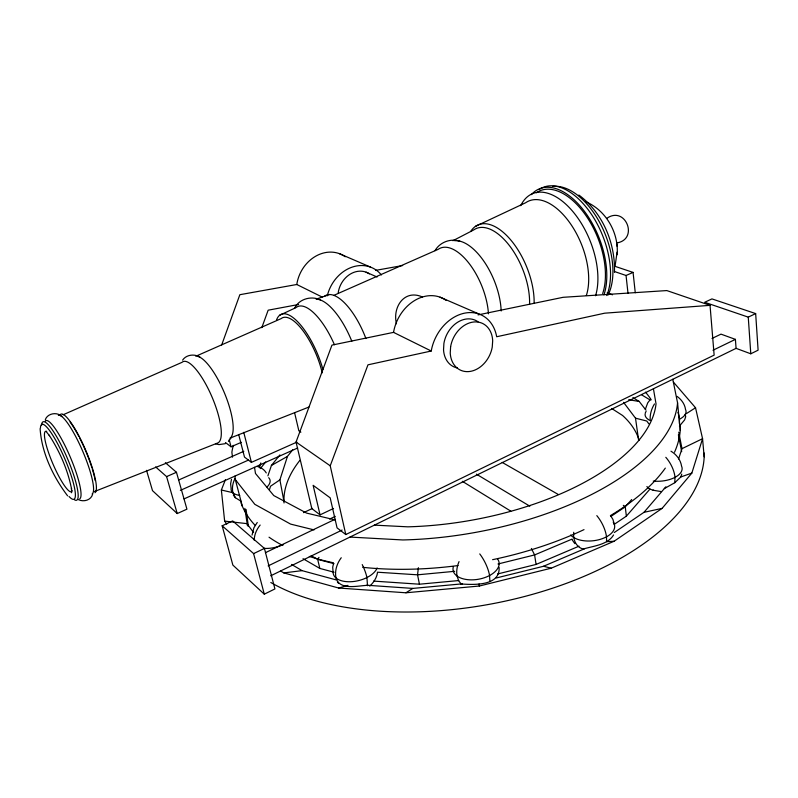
<?xml version="1.0" encoding="UTF-8"?>
<svg xmlns="http://www.w3.org/2000/svg" width="798" height="798" viewBox="0 0 798 798"><rect width="100%" height="100%" fill="white"/><g stroke="black" fill="none" stroke-linecap="round" stroke-linejoin="round"><path stroke-width="1.2" d="M679.437 423.618L679.477 419.229A20.309 11.461 61.8 0 0 677.921 412.416M499.109 567.348C500.306 586.251 473.523 584.834 461.025 583.956M367.489 585.722L366.95 577.533A22.883 7.671 64 0 0 362.232 564.595M418.401 567.687L417.544 574.819L419.449 584.206L458.74 580.555M617.093 252.158L615.158 265.534M489.862 581.014L489.573 575.528A23.581 9.546 62.5 0 0 479.758 553.922M231.47 479.369L230.612 483.807L231.111 488.316A20.07 9.516 -14.9 0 0 239.719 495.398M252.058 535.089L253.924 527.737L257.245 522.471M333.454 563.887L332.706 567.159L333.085 572.146A22.773 12.469 -13.4 0 0 352.756 581.592A22.773 12.469 -13.4 0 0 377.145 567.947M40.119 428.566C41.596 452.765 53.077 476.625 67.581 495.817M377.464 572.834C376.606 577.991 373.594 582.64 369.733 586.101M664.295 488.625L674.769 482.72L675.018 477.344A21.945 11.85 60.7 0 0 665.811 457.314M269.515 489.553L270.512 486.251L279.889 479.857L287.46 456.406L292.706 449.813M280.677 571.019L283.799 572.904L338.661 588.026L405.923 592.784L479.319 586.031L551.219 568.186L614.101 541.253L662.111 508.376L691.846 473.094L702.559 438.691L695.537 407.758L673.352 382.023M674.769 482.72L680.844 476.945L681.761 474.092M678.579 458.95L681.991 448.666L678.759 432.197M267.899 475.847L271.43 465.443L279.908 454.92M45.306 419.708C47.391 413.304 57.266 411.559 61.775 416.566M645.313 409.354L647.747 402.82L650.43 399.389M221.674 344.965L239.849 294.701L296.786 284.497A34.633 29.307 -65 0 1 345.265 256.757M261.794 327.679L268.158 310.193L298.592 304.497M333.544 508.456L320.058 514.87L311.819 508.565L296.048 442.042L331.948 345.115L393.544 332.377A38.823 30.982 -64.4 0 1 446.232 300.477M345.793 534.55L330.222 465.803L367.968 364.826L431.229 351.02A40.449 31.531 -64.2 0 1 464.127 313.255A40.449 31.531 -64.2 0 1 496.685 336.746L604.675 313.185L710.04 305.345L714.14 355.13L345.793 534.55L337.065 527.877L330.182 497.842L313.135 485.324L320.058 514.87M613.572 534.959C607.956 544.366 595.009 545.802 585.213 548.475L543.508 566.271L496.246 577.991M226.782 524.077L224.647 521.124L221.365 490.012L225.465 479.568M71.81 491.149L72.139 490.361M92.678 494.042C91.241 500.166 83.69 502.251 78.513 499.688M182.602 360.127C186.293 354.482 194.981 353.564 200.378 357.454M318.981 557.353L317.664 559.368L319.828 568.425L334.093 572.246M294.482 308.517C298.751 298.961 311.25 295.509 320.397 299.878M228.437 441.424L230.911 438.082M260.298 468.626L265.744 461.942M435 250.682C439.818 242.133 450.79 238.033 460.027 241.305M614.27 532.525L643.976 512.326L665.861 486.8M614.241 524.356L626.37 516.156L650.001 489.054M631.687 499.528L625.253 506.82L610.899 516.436M679.407 426.102L684.594 419.948L685.701 416.775L685.193 414.371M686.23 413.713L695.537 407.758M405.923 592.784L412.815 588.415L462.391 583.837L461.204 584.076M606.62 218.492C625.423 204.896 639.348 239.53 616.585 242.971M271.43 465.443L287.46 456.406M452.915 240.707L473.723 229.934A54.134 27.252 67.6 0 1 510.042 246.412A54.134 27.252 67.6 0 1 529.563 304.357M264.288 594.181L274.911 588.934L264.437 548.425L232.657 520.924L222.163 525.782L232.866 565.084L264.288 594.181L253.604 553.603L222.163 525.782M270.731 575.797L736.075 348.357L750.788 353.793L758.1 350.182L755.666 313.594L711.956 298.901L704.674 302.282L748.255 317.135L755.666 313.594M268.158 565.902L342.113 530.052M712.993 350.232L735.407 339.369L736.075 348.357M681.991 448.666L702.559 438.691L704.165 456.825M329.644 519.069L335.25 516.386M265.445 552.675L335.01 519.308M712.015 338.452L720.993 334.143L735.407 339.369M253.604 553.603L264.437 548.425M475.409 226.383L525.653 202.742A59.271 32.169 67.8 0 1 571.947 225.924A59.271 32.169 67.8 0 1 586.34 295.529M303.519 512.655L312.507 508.406M279.609 315.29L296.048 307.569A50.892 18.992 67.2 0 1 334.432 344.726M146.533 470.341L152.518 490.67L177.226 513.563L186.932 509.174L176.458 472.286L165.376 462.7M184.039 498.9L297.664 447.997M180.348 490.371L248.547 460.057M238.682 434.501L244.497 457.084L251.41 462.371L296.856 442.112M63.032 414.82L182.064 362.312A44.229 12.748 67 0 1 210.891 394.431A44.229 12.748 67 0 1 218.163 442.8L94.453 491.538M195.809 356.257L281.115 318.631A46.414 16.758 67.2 0 1 302.771 330.432A46.414 16.758 67.2 0 1 322.222 372.826M333.674 295.44L438.162 249.355A49.875 23.76 67.5 0 1 468.895 263.17A49.875 23.76 67.5 0 1 488.456 313.843M178.872 479.917L243.819 451.289M225.445 442.521L231.051 446.81L241.305 442.321M155.64 466.92L166.592 476.606L176.458 472.286M614.58 271.569L626.051 275.48L633.073 272.407L635.268 292.746M497.623 573.962L536.086 564.435L579.019 546.171M572.116 539.079L534.6 554.939L498.002 563.986M58.364 415.409L60.249 414.651A42.843 8.539 66.8 0 1 84.418 447.319A42.843 8.539 66.8 0 1 94.972 492.715M229.864 438.192L308.906 407.06M329.414 294.532L316.158 299.18A51.212 19.681 67.3 0 1 351.808 341.225M680.844 476.945L691.846 473.094M225.265 443.678L218.971 444.606L215.58 443.828M338.661 588.026L347.958 585.373M643.976 512.326L662.111 508.376M478.072 314.891L563.109 297.305L666.829 290.572L710.04 305.345M341.245 557.742A22.923 17.516 -52.7 0 0 336.058 578.041C339.918 590.919 358.142 585.463 368.127 585.323M375.748 270.352L402.651 265.534M283.799 572.904L302.063 570.64L336.018 579.857M454.68 571.318L417.544 574.819L377.364 572.206M614.101 541.253L606.6 541.682L606.51 536.815A23.222 11.192 61.1 0 0 596.814 515.618M661.213 491.588L652.993 490.211M374.372 525.134L407.818 526.83A204.966 95.231 -10 0 0 656.026 403.858L653.422 388.746M349.963 537.074L402.85 539.957A225.914 105.166 -10 0 0 677.552 402.781L672.784 379.289M373.644 581.104L419.449 584.206M412.815 588.415L366.881 585.243L367.499 585.453M224.647 521.124L246.901 523.628L253.624 532.545M628.714 399.738L639.198 401.464L646.021 410.192M221.365 490.012L233.066 492.735M334.911 519.857L306.582 513.094L273.784 495.578L255.48 473.473L254.522 467.329M314.053 529.892L290.592 524.096L254.811 504.326L235.34 479.598L234.891 476.117M543.508 566.271L551.219 568.186M422.461 297.006C404.247 288.806 392.307 307.35 396.476 323.779M623.547 402.352L635.507 418.172L646.779 421.035L648.854 423.848M584.006 549.114C578.241 548.465 574.59 542.969 573.812 537.593A22.903 15.89 -60.2 0 1 573.722 532.266M334.053 563.677L317.664 559.368L311.2 555.667M614.669 266.223L633.073 272.407M607.168 292.876L612.515 294.811M339.389 253.664L370.422 267.071M440.047 297.165L479.179 314.083M366.073 272.168L377.065 277.006M585.862 201.744C606.121 210.433 618.949 232.896 617.143 254.752M241.056 501.224L235.39 497.733L233.016 492.915A20.08 16.489 -50.8 0 1 235.021 478.491M296.786 284.497L322.173 297.065M393.544 332.377L431.229 351.02M502.201 462.421L558.071 494.351M303.031 558.7L319.828 568.425M291.559 564.435L302.063 570.64M476.386 474.162L529.832 506.181M641.652 394.85L650.17 399.998M632.864 397.584L639.198 401.464M462.341 481.324L510.82 511.159M611.677 408.496L622.56 415.469A180.627 90.174 -9.9 0 1 639.108 440.117M670.968 451.199C676.385 454.411 680.624 459.857 681.572 466.162A22.065 11.172 -4.8 0 1 674.968 477.364A22.065 11.172 -4.8 0 1 653.243 481.074M300.876 432.167L298.841 430.78L294.602 412.756M296.048 442.042L330.222 465.803M623.308 505.353L625.253 506.82L626.37 516.156M578.849 195.021C602.66 212.617 615.438 243.061 614.45 272.317M677.123 396.406C681.422 399.539 684.834 404.117 685.522 409.494A20.549 9.656 -5.1 0 1 679.477 419.229M46.234 431.678L49.546 435.718L49.177 435.209C59.76 451.598 67.83 469.912 71.571 489.104L71.451 488.436L71.601 492.745M337.374 581.922L338.492 583.318M233.355 495.139L235.39 497.733M461.414 584.345L458.641 580.715L457.055 576.066A23.391 16.977 -56.5 0 1 459.04 561.622M572.096 539.727L574.839 543.647M611.118 516.515L612.914 519.388L614.31 524.246M531.398 548.475L534.6 554.939L536.086 564.435M166.592 476.606L177.226 513.563M235.34 479.598L242.323 506.191M247.47 525.782L244.856 508.386M229.216 439.778L231.051 446.81M243.749 432.346L251.41 462.371M678.39 434.79L681.682 451.638M279.889 479.857L283.978 501.463M635.507 418.172L638.609 440.187M246.073 509.473L248.358 526.261M479.059 584.006L479.319 586.031M232.497 457.164L231.879 452.296A225.914 105.166 -10 0 1 233.345 445.344M626.051 275.48L628.026 293.464M677.552 402.781L680.235 430.491M748.255 317.135L750.788 353.793M616.944 244.368L616.974 246.113M680.385 426.641A223.709 108.159 -10 0 1 674.519 452.217M665.323 468.107A223.709 108.159 -10 0 1 610.39 515.628M584.016 529.623A223.709 108.159 -10 0 1 492.595 559.677M458.052 565.553A223.709 108.159 -10 0 1 362.711 567.318M333.394 562.77A223.709 108.159 -10 0 1 309.325 556.445M282.771 545.503A223.709 108.159 -10 0 1 269.026 537.194M255.031 525.234A223.709 108.159 -10 0 1 240.976 502.65M259.44 467.678A202.981 97.945 -10 0 1 260.806 462.94M645.442 392.167A202.981 97.945 -10 0 1 651.238 399.828M71.77 491.638A32.898 6.095 66.8 0 1 52.189 462.162A32.898 6.095 66.8 0 1 46.713 431.339M40.449 427.798A40.738 7.531 66.8 0 1 65.745 461.015A40.738 7.531 66.8 0 1 69.007 496.466M41.566 425.414A42.663 7.95 66.8 0 1 65.945 455.06A42.663 7.95 66.8 0 1 74.683 499.957M45.267 421.144A42.623 8.03 66.8 0 1 68.857 453.833A42.623 8.03 66.8 0 1 79.78 498.81M59.591 415.229A42.883 8.459 66.8 0 1 83.75 453.693A42.883 8.459 66.8 0 1 92.179 493.922M197.844 356.407A44.489 13.197 67.1 0 1 224.627 393.414A44.489 13.197 67.1 0 1 231.211 436.945M552.495 186.473A64.229 35.81 67.8 0 1 600.934 224.866A64.229 35.81 67.8 0 1 608.026 295.07M70.074 422.032A41.556 8.279 66.8 0 1 78.882 436.476M79.481 437.633A41.556 8.279 66.8 0 1 91.92 467.728M92.289 468.905A41.556 8.279 66.8 0 1 94.383 476.645M94.683 477.972A41.556 8.279 66.8 0 1 95.171 480.506M454.71 240.727A51.79 25.087 67.6 0 1 501.174 310.991M470.73 231.38A56.778 28.708 67.6 0 1 509.663 238.692A56.778 28.708 67.6 0 1 534.131 303.3M536.336 192.757A64.419 35.571 67.8 0 1 587.318 217.615A64.419 35.571 67.8 0 1 602.67 293.524M531.388 194.642A66.424 36.678 67.8 0 1 585.513 212.797A66.424 36.678 67.8 0 1 603.926 294.871M539.219 189.505A66.324 36.808 67.8 0 1 592.834 216.428A66.324 36.808 67.8 0 1 606.759 295.539M276.577 319.868A50.094 18.085 67.2 0 1 298.452 322.552A50.094 18.085 67.2 0 1 322.921 369.464M324.497 296.248A50.384 19.84 67.3 0 1 365.913 338.561M520.705 205.684A64.608 35.331 67.8 0 1 573.203 211.959A64.608 35.331 67.8 0 1 595.567 295.749M457.404 367.978A25.646 20.02 -64.6 0 1 443.538 349.853L443.907 343.389A25.646 20.02 -64.6 0 1 478.072 321.823M327.27 295.819A35.92 29.865 -64.8 0 1 350.96 267.559A35.92 29.865 -64.8 0 1 381.374 274.941M338.212 292.666A22.773 18.962 -65.2 0 1 369.384 273.874M284.028 502.969A180.627 90.174 -9.9 0 1 299.908 460.336M704.215 453.005A242.203 121.605 -9.9 0 1 539.667 592.266A242.203 121.605 -9.9 0 1 270.821 582.51M283.37 544.485A21.566 11.022 -15.1 0 1 264.038 548.356M254.203 540.206A21.666 17.287 -50.2 0 1 260.158 525.064M613.233 522.211A23.092 12.569 -6.2 0 1 600.395 539.308A23.092 12.569 -6.2 0 1 570.68 534.999M268.687 477.683A20.07 9.516 -14.9 0 1 267.031 487.019M257.784 466.631A20.08 16.489 -50.8 0 1 266.283 472.945M497.613 559.039A23.322 13.137 -9.8 0 1 478.231 579.288A23.322 13.137 -9.8 0 1 453.384 566.55M645.113 413.943A20.549 9.656 -5.1 0 0 650.27 420.596A20.199 13.885 -64.7 0 1 654.48 403.948M645.293 413.095A20.549 9.656 -5.1 0 1 646.111 411.409M653.612 490.162A21.686 14.733 -62.9 0 1 646.879 486.571M450.631 346.611L450.242 353.115A25.835 20.08 -64.6 0 0 469.892 371.459A25.835 20.08 -64.6 0 0 492.236 347.15L492.685 340.756A25.835 20.08 -64.6 0 0 473.064 322.073A25.835 20.08 -64.6 0 0 450.631 346.611"/></g></svg>
